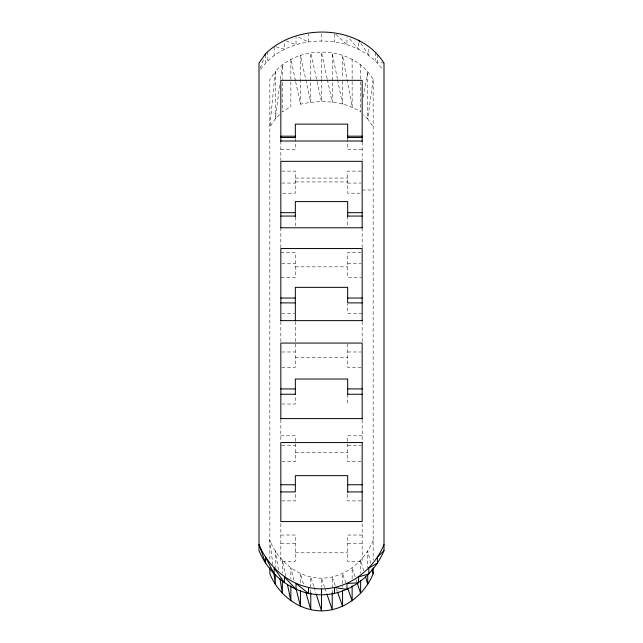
<?xml version="1.0" encoding="UTF-8"?>
<svg xmlns="http://www.w3.org/2000/svg" width="643" height="643" viewBox="0 0 643 643"><rect width="100%" height="100%" fill="white"/><g stroke="black" fill="none" stroke-linecap="round" stroke-linejoin="round"><path stroke-width="0.48" stroke-dasharray="3.21 2.41" d="M279.665 85.27L275.284 118.907L269.851 126.824L275.284 71.469C300.12 43.378 354.205 45.733 373.149 79.467L373.149 559.997M280.444 79.33L282.373 64.493L282.373 78.35M373.149 79.467L367.716 118.907L373.149 126.824M363.215 97.165L367.716 71.469L367.716 118.907L363.464 114.759M260.319 68.118L263.935 58.232M373.149 540.321C364.806 561.283 344.672 578.073 321.5 578.17C298.328 578.073 278.194 561.283 269.851 540.321L272.865 564.715M260.648 69.38C286.955 31.595 356.045 31.595 382.352 69.38M279.536 114.759L275.284 118.907L275.284 71.469L269.851 79.467L269.851 559.997M288.57 107.871L282.373 111.995L282.373 79.338M295.651 81.629L300.45 104.222C320.23 99.778 343.362 100.348 360.627 111.995L360.627 81.315M280.83 149.554L295.338 149.554L295.338 139.049M362.17 149.554L347.678 149.554L347.678 138.1M281.803 171.118L295.338 171.118L295.338 193.205L280.83 193.205M361.197 171.118L347.678 171.118L347.678 193.205L362.17 193.205M295.338 178.063L347.678 178.063M295.338 181.937L347.678 181.937M281.803 183.062L295.338 183.062M347.678 183.062L361.197 183.062M362.17 190.006L373.149 190.006M280.83 252.482L295.338 252.482L295.338 277.583L280.83 277.583M361.197 252.482L347.678 252.482L347.678 277.583L361.197 277.583M281.803 263.284L295.338 263.284M347.678 263.284L361.197 263.284M295.338 266.837L347.678 266.837M281.803 313.446L294.365 313.446M362.17 313.446L347.678 313.446L347.678 303.809M281.803 351.986L295.338 351.986M347.678 351.986L361.197 351.986M295.338 357.283L347.678 357.283M281.803 367.378L295.338 367.378L295.338 321.83M361.197 367.378L347.678 367.378L347.678 341.763M281.803 404.021L295.338 404.021L295.338 395.236M280.83 435.801L295.338 435.801L295.338 461.714L281.803 461.714M362.17 435.801L347.678 435.801L347.678 461.714L361.197 461.714M281.803 445.237L295.338 445.237M347.678 445.237L361.197 445.237M295.338 452.407L347.678 452.407M281.803 500.889L295.338 500.889L295.338 491.927M361.197 500.889L347.678 500.889L347.678 491.927M280.83 535.032L295.338 535.032L295.338 561.395L280.83 561.395L280.83 522.317M362.17 535.032L347.678 535.032L347.678 561.395L362.17 561.395L362.17 521.577M280.83 543.713L295.338 543.713M347.678 543.713L362.17 543.713M295.338 552.795L347.678 552.795M384 63.086L377.417 62.387L377.417 54.703M276.024 46.762L284.431 49.214L284.431 42.229M286.215 40.935L296.029 44.817L296.029 36.796M298.706 37.149L308.527 42.108L308.527 34.071M335.855 34.376L346.971 44.817L346.971 36.796M349.551 38.773L358.569 49.214L358.569 42.229M360.852 43.531L368.841 55.105L368.841 47.204M335.22 585.508L332.222 576.996L332.222 592.854M336.554 589.293L337.221 591.182M345.862 582.936L342.55 573.532L342.55 587.437M324.651 587.445L321.5 578.17L321.5 587.083M324.964 588.369L326.548 593.007M356.849 582.036L352.139 567.898L352.139 578.861M313.76 586.4L310.778 576.996L310.778 592.854M314.057 587.34L315.842 592.983M363.745 570.823L360.627 560.294L360.627 573.315M303.44 584.005L300.45 573.532L300.45 583.466M293.98 580.38L290.861 567.898L290.861 578.861M370.657 563.324L367.716 550.987L367.716 567.608M327.174 78.727L321.5 52.316L321.5 78.414M327.383 79.708L332.222 102.205L332.222 53.088L337.382 78.655M295.45 80.648L290.861 59.035L290.861 107.1M285.814 576.683L282.373 560.294L282.373 573.315M337.583 79.644L342.55 104.222L342.55 79.306M278.419 569.706L275.284 550.987L275.284 567.608M375.255 52.646L375.255 60.329M362.17 141.918L362.17 160.364M362.17 227.783L362.17 247.7M362.17 321.629L362.17 341.763M362.17 419.614L362.17 441.661M360.627 64.493L360.627 80.327M352.139 59.035L352.139 107.1L342.55 55.378L342.55 78.309M347.678 216.064L347.678 227.051M347.678 394.255L347.678 404.021M334.473 34.071L334.473 42.108M321.5 33.958L321.5 41.192M321.5 79.419L321.5 101.498L310.778 53.088L310.778 102.205L300.45 55.378L300.45 78.309M300.45 79.306L300.45 104.222M295.338 217.061L295.338 227.051M280.83 141.01L280.83 160.364M280.83 227.783L280.83 247.7M280.83 321.629L280.83 341.763M280.83 419.614L280.83 441.661M274.159 47.204L274.159 55.105M267.745 51.689L267.745 60.329M265.583 54.703L265.583 62.387"/><path stroke-width="0.96" d="M264.924 55.539L265.583 53.739C296.962 22.706 359.525 24.297 384 63.086L384 550.665C373.647 575.622 349.036 594.719 321.5 594.791C293.964 594.719 269.353 575.622 259 550.665L259 63.086L265.583 53.739M373.149 567.833L373.149 573.765C364.702 594.55 344.439 610.778 321.5 610.85C298.561 610.778 278.298 594.55 269.851 573.765L269.851 567.833M384 544.621C373.671 569.618 349.085 588.835 321.5 588.916C293.915 588.835 269.329 569.618 259 544.621L265.583 563.107L265.583 557.103L274.159 573.95L274.159 567.994L284.431 582.823L284.431 576.9L296.029 589.39L296.029 583.49L308.527 593.433L308.527 587.541M384 550.665L377.417 557.103L377.417 563.107L368.841 567.994L368.841 573.95L358.569 576.9L358.569 582.823L346.971 583.49L346.971 589.39L334.473 587.541L334.473 593.433M280.83 136.187L295.338 136.187M347.678 136.187L362.17 136.187M280.83 137.53L295.338 137.53M347.678 137.53L362.17 137.53M280.83 141.01L362.17 141.01M280.83 212.68L295.338 212.68M347.678 212.68L362.17 212.68M280.83 216.064L295.338 216.064M347.678 216.064L362.17 216.064M280.83 227.783L362.17 227.783M280.83 298.031L295.338 298.031M347.678 298.031L362.17 298.031M280.83 302.893L295.338 302.893M362.17 302.893L347.678 302.893L347.678 287.349L295.338 287.349L295.338 320.833M280.83 320.632L362.17 320.632M280.83 388.927L295.338 388.927M347.678 388.927L362.17 388.927M280.83 394.255L295.338 394.255M347.678 394.255L362.17 394.255M280.83 418.609L362.17 418.609M280.83 484.758L295.338 484.758M347.678 484.758L362.17 484.758M280.83 491.927L295.338 491.927L295.338 475.651L347.678 475.651L347.678 492.353M347.678 491.927L362.17 491.927M358.569 40.228L359.71 41.883M337.551 592.131L342.55 606.317L342.55 590.419M347.839 588.57L352.139 600.795L352.139 585.845M326.861 593.939L332.222 609.709L332.222 592.854M357.162 582.976L360.627 593.344L360.627 580.324M316.139 593.923L321.5 610.85L321.5 588.916M365.449 576.57L367.716 584.222L367.716 574.448M305.883 592.573L310.778 609.709L310.778 592.854M296.134 589.028L300.45 606.317L300.45 590.419M372.024 569.023L373.149 573.765M287.429 584.399L290.861 600.795L290.861 585.845M279.906 578.571L282.373 593.344L282.373 580.324M273.958 573.492L275.284 584.222L275.284 574.448M362.17 141.589L362.17 80.335L280.83 80.335L280.83 141.589M362.17 227.871L362.17 161.329L280.83 161.329L280.83 227.871M362.17 320.833L362.17 248.544L280.83 248.544L280.83 320.833M362.17 418.995L362.17 343.065L280.83 343.065L280.83 418.995M347.678 138.1L347.678 124.131L295.338 124.131L295.338 138.1M347.678 216.514L347.678 201.597L295.338 201.597L295.338 216.514M347.678 394.585L347.678 379.024L295.338 379.024L295.338 394.585M362.17 442.561L280.83 442.561L280.83 521.577L362.17 521.577L362.17 442.561"/></g></svg>
